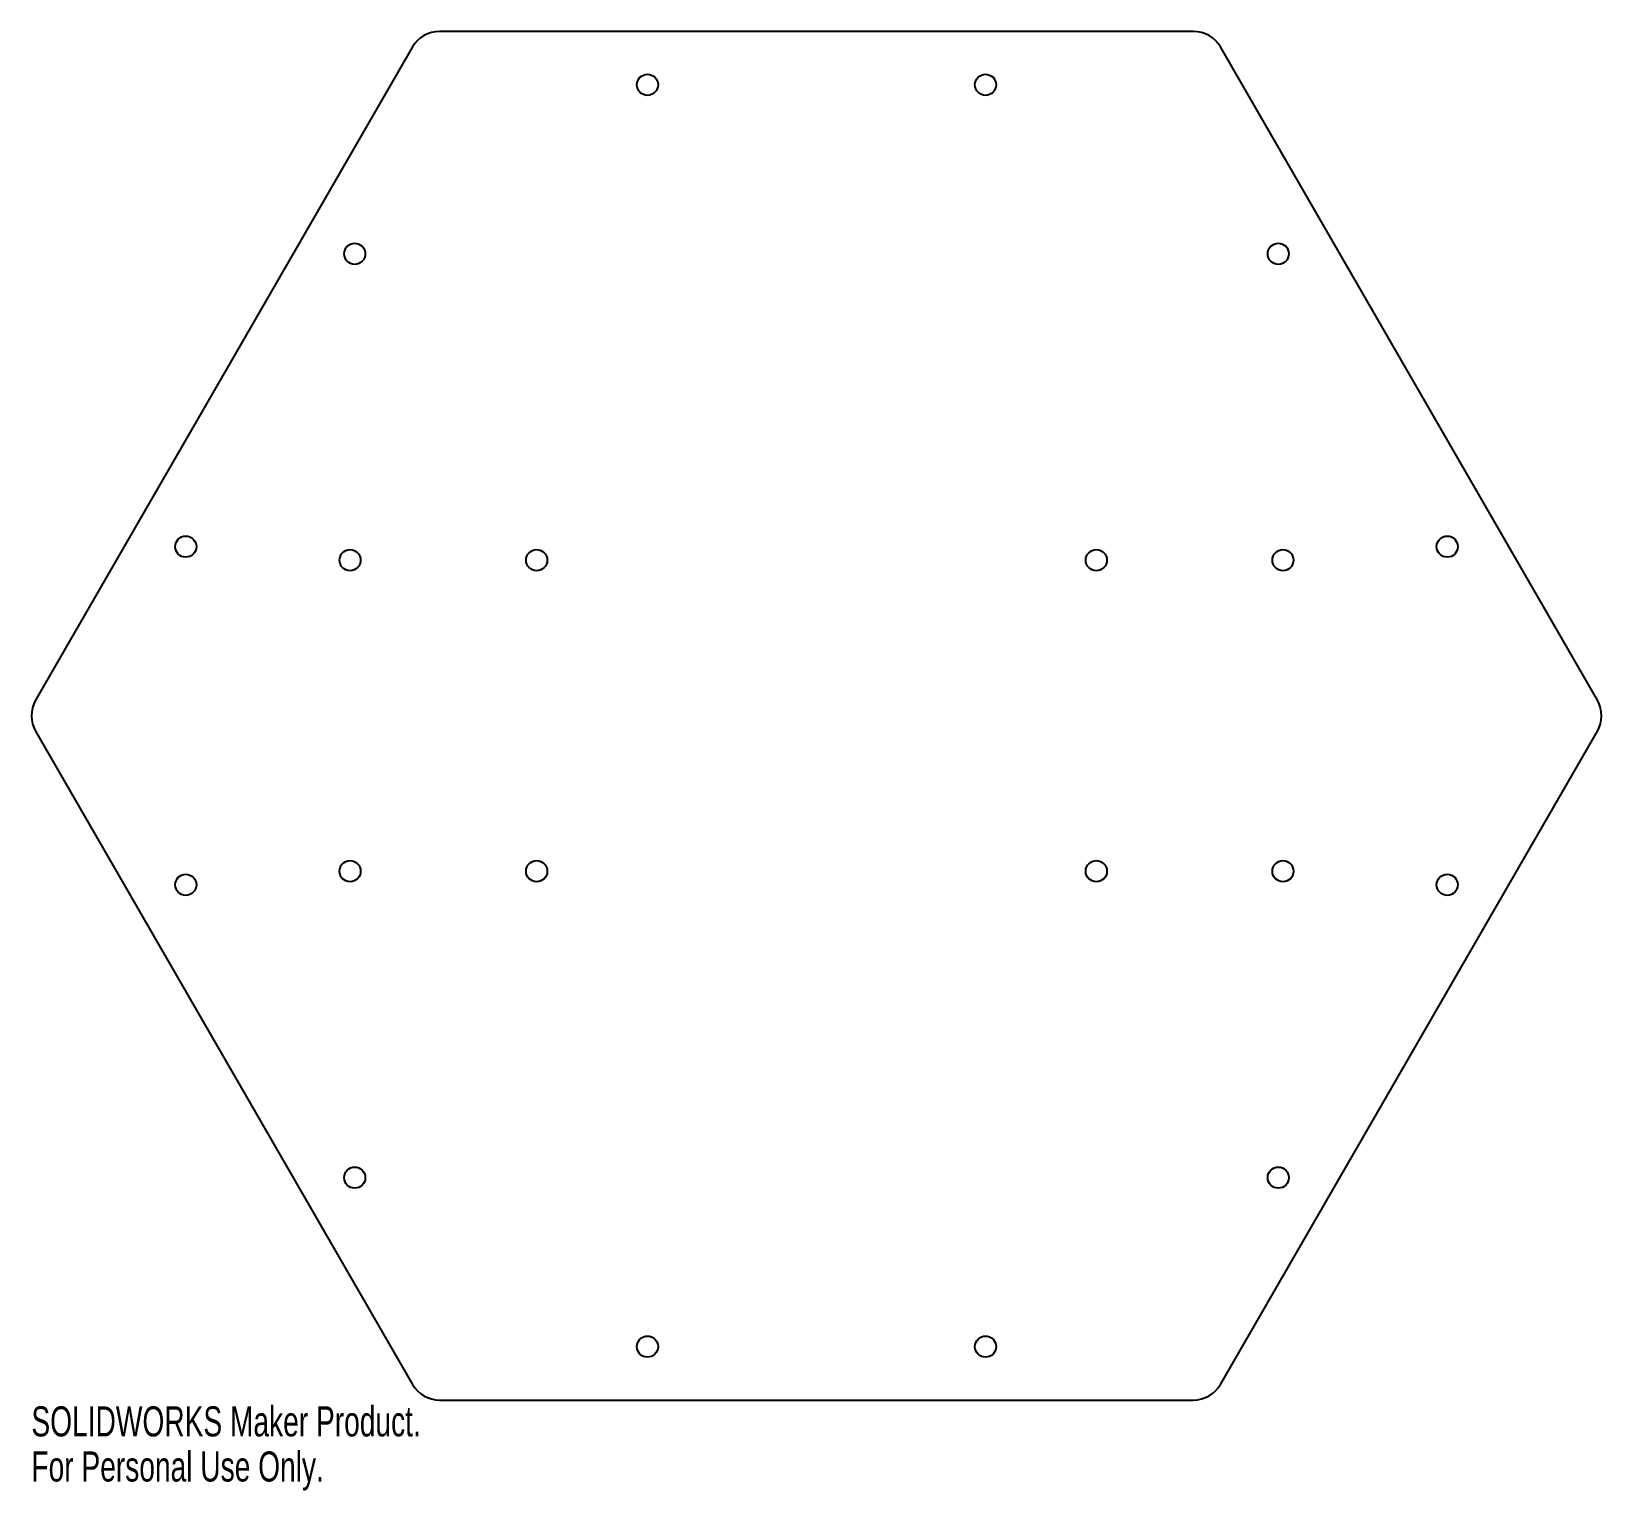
# Model space of a CAD drawing. Header units: millimetres. Extents: x -126 to 126, y -125 to 110.
import ezdxf

# ---------------------------------------------------------------- set-up
doc = ezdxf.new("R2010")
doc.units = ezdxf.units.MM
doc.styles.add('SLDTEXTSTYLE0', font='TXT', dxfattribs={"width": 0.7})

msp = doc.modelspace()

# ---------------------------------------------------------------- linework, layer by layer
at = {"color": 7, "linetype": 'Continuous', "lineweight": 25}
for p, q in [((60.62, 110), (-60.62, 110)), ((-64.95, 107.5), (-125.57, 2.5)), ((125.57, 2.5), (64.95, 107.5)), ((-125.57, -2.5), (-64.95, -107.5)), ((64.95, -107.5), (125.57, -2.5)), ((-60.62, -110), (60.62, -110))]:
    msp.add_line(p, q, dxfattribs=at)
for centre in [(-27.18, 101.42), (27.18, 101.42), (-74.25, 74.25), (74.25, 74.25), (-101.42, 27.18), (101.42, 27.18), (-75, 25), (-45, 25), (45, 25), (75, 25), (-75, -25), (-45, -25), (45, -25), (75, -25), (-101.42, -27.18), (101.42, -27.18), (-74.25, -74.25), (74.25, -74.25), (-27.18, -101.42), (27.18, -101.42)]:
    msp.add_circle(centre, 1.7, dxfattribs=at)
for centre, start, end in [((-60.62, 105), 90, 150), ((60.62, 105), 30, 90), ((-121.24, 0), 150, 210), ((121.24, 0), 330, 30), ((-60.62, -105), 210, 270), ((60.62, -105), 270, 330)]:
    msp.add_arc(centre, 5, start, end, dxfattribs=at)

# ---------------------------------------------------------------- texts
at = {"color": 7, "linetype": 'Continuous', "char_height": 4.8336, "attachment_point": 1, "style": 'SLDTEXTSTYLE0'}
for s, insert in [('SOLIDWORKS Maker Product.', (-126.24, -111.02)), ('For Personal Use Only.', (-126.24, -118.27))]:
    msp.add_mtext(s, dxfattribs=dict(at, insert=insert))

doc.saveas('drawing.dxf')
